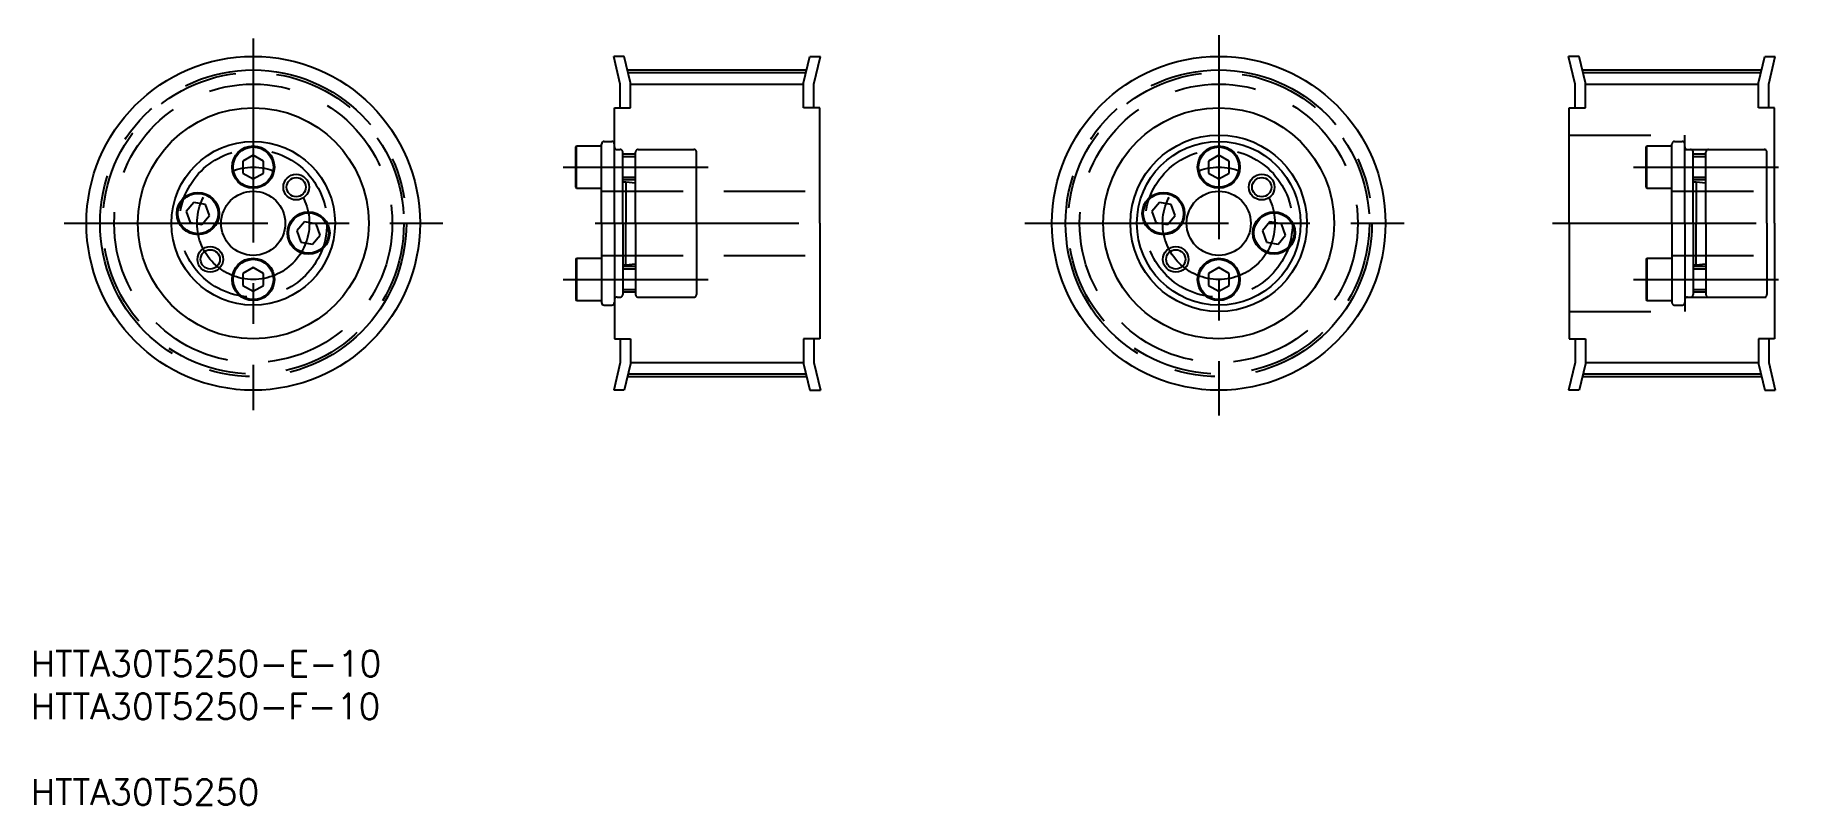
# Model space of a CAD drawing. Extents: x 16 to 290, y 12 to 131.
import ezdxf

# ---------------------------------------------------------------- set-up
doc = ezdxf.new("R2010")
doc.units = 0
doc.header["$PDMODE"] = 1
doc.linetypes.add('CENTER', pattern=[50.8, 31.75, -6.35, 6.35, -6.35])
doc.linetypes.add('DASHED', pattern=[19.05, 12.7, -6.35])
doc.layers.get('0').update_dxf_attribs({"linetype": 'CONTINUOUS'})
doc.layers.add('CENTER', color=1, linetype='CENTER')
doc.styles.add('MISUMI', font='txt.shx')

# ---------------------------------------------------------------- blocks, each defined once
blk = doc.blocks.new('*U5')
at = {"color": 7, "linetype": 'CONTINUOUS', "style": 'MISUMI'}
for s, p in [('HTTA30T5250-E-10', (15.05, 31.56)), ('HTTA30T5250-F-10', (15.05, 24.9)), ('HTTA30T5250', (15.05, 11.56))]:
    blk.add_text(s, height=4, dxfattribs=at).set_placement(p)

msp = doc.modelspace()

# ---------------------------------------------------------------- linework, layer by layer
at = {"color": 7, "linetype": 'CONTINUOUS'}
for p, q in [((107.56, 128.14), (105.92, 128.14)), ((106.93, 123.83), (105.92, 128.14)), ((108.53, 124.02), (107.56, 128.14)), ((135.53, 124.02), (136.5, 128.14)), ((136.5, 128.14), (138.14, 128.14)), ((137.13, 123.83), (138.14, 128.14)), ((256.42, 128.14), (254.78, 128.14)), ((255.79, 123.83), (254.78, 128.14)), ((257.39, 124.02), (256.42, 128.14)), ((284.39, 124.02), (285.36, 128.14)), ((285.36, 128.14), (287, 128.14)), ((285.99, 123.83), (287, 128.14)), ((106.93, 120.14), (106.93, 123.83)), ((108.16, 125.62), (135.91, 125.62)), ((108.53, 120.14), (108.53, 124.02)), ((135.53, 120.14), (135.53, 124.02)), ((137.13, 120.14), (137.13, 123.83)), ((255.79, 120.14), (255.79, 123.83)), ((257.01, 125.62), (284.76, 125.62)), ((257.39, 120.14), (257.39, 124.02)), ((284.39, 120.14), (284.39, 124.02)), ((285.99, 120.14), (285.99, 123.83)), ((106.03, 102.14), (106.03, 120.14)), ((106.03, 120.14), (108.53, 120.14)), ((138.03, 120.14), (135.53, 120.14)), ((138.03, 102.14), (138.03, 120.14)), ((254.89, 102.14), (254.89, 120.14)), ((254.89, 120.14), (257.39, 120.14)), ((286.89, 120.14), (284.39, 120.14)), ((286.89, 102.14), (286.89, 120.14)), ((49.73, 112.74), (48.13, 111.82)), ((51.33, 111.82), (49.73, 112.74)), ((100.03, 114.03), (100.12, 114.19)), ((100.03, 107.76), (100.03, 114.03)), ((100.12, 107.59), (100.12, 114.19)), ((100.12, 114.19), (104.03, 114.19)), ((104.03, 102.14), (104.03, 114.49)), ((104.03, 107.59), (104.03, 114.19)), ((104.03, 108.89), (104.03, 112.89)), ((104.43, 114.89), (105.63, 114.89)), ((106.03, 102.14), (106.03, 114.49)), ((200.24, 112.74), (198.64, 111.82)), ((201.84, 111.82), (200.24, 112.74)), ((48.13, 111.82), (48.13, 109.97)), ((48.13, 109.97), (49.73, 109.05)), ((49.73, 109.05), (51.33, 109.97)), ((51.33, 109.97), (51.33, 111.82)), ((198.64, 111.82), (198.64, 109.97)), ((198.64, 109.97), (200.24, 109.05)), ((200.24, 109.05), (201.84, 109.97)), ((201.84, 109.97), (201.84, 111.82)), ((100.03, 107.76), (100.12, 107.59)), ((100.12, 107.59), (104.03, 107.59)), ((104.03, 108.32), (104.03, 108.32)), ((40.48, 105.4), (39.29, 103.98)), ((42.3, 105.08), (40.48, 105.4)), ((42.93, 103.34), (42.3, 105.08)), ((104.03, 105.23), (104.03, 105.23)), ((190.99, 105.4), (189.8, 103.98)), ((192.81, 105.08), (190.99, 105.4)), ((193.44, 103.34), (192.81, 105.08)), ((39.29, 103.98), (39.92, 102.25)), ((39.92, 102.25), (41.74, 101.93)), ((41.74, 101.93), (42.93, 103.34)), ((57.71, 102.36), (56.53, 100.95)), ((59.53, 102.04), (57.71, 102.36)), ((60.16, 100.3), (59.53, 102.04)), ((104.03, 102.14), (104.03, 89.79)), ((106.03, 102.14), (106.03, 84.14)), ((138.03, 102.14), (138.03, 84.14)), ((189.8, 103.98), (190.43, 102.25)), ((190.43, 102.25), (192.25, 101.93)), ((192.25, 101.93), (193.44, 103.34)), ((208.22, 102.36), (207.04, 100.95)), ((210.04, 102.04), (208.22, 102.36)), ((210.67, 100.3), (210.04, 102.04)), ((254.89, 102.14), (254.89, 84.14)), ((286.89, 102.14), (286.89, 84.14)), ((56.53, 100.95), (57.16, 99.21)), ((57.16, 99.21), (58.98, 98.89)), ((58.98, 98.89), (60.16, 100.3)), ((207.04, 100.95), (207.67, 99.21)), ((207.67, 99.21), (209.49, 98.89)), ((209.49, 98.89), (210.67, 100.3)), ((100.03, 96.53), (100.12, 96.69)), ((100.03, 96.53), (100.03, 90.26)), ((100.12, 96.69), (104.03, 96.69)), ((100.12, 96.69), (100.12, 90.09)), ((104.03, 96.69), (104.03, 90.09)), ((49.73, 95.24), (48.13, 94.32)), ((48.13, 94.32), (48.13, 92.47)), ((51.33, 94.32), (49.73, 95.24)), ((51.33, 92.47), (51.33, 94.32)), ((104.03, 95.39), (104.03, 91.39)), ((200.24, 95.24), (198.64, 94.32)), ((198.64, 94.32), (198.64, 92.47)), ((201.84, 94.32), (200.24, 95.24)), ((201.84, 92.47), (201.84, 94.32)), ((48.13, 92.47), (49.73, 91.55)), ((49.73, 91.55), (51.33, 92.47)), ((198.64, 92.47), (200.24, 91.55)), ((200.24, 91.55), (201.84, 92.47)), ((100.03, 90.26), (100.12, 90.09)), ((100.12, 90.09), (104.03, 90.09)), ((104.43, 89.39), (105.63, 89.39)), ((106.03, 84.14), (108.53, 84.14)), ((106.03, 84.14), (108.53, 84.14)), ((106.93, 84.14), (106.93, 80.45)), ((106.93, 84.14), (106.93, 80.45)), ((108.53, 84.14), (108.53, 80.27)), ((108.53, 84.14), (108.53, 80.27)), ((135.53, 84.14), (135.53, 80.27)), ((138.03, 84.14), (135.53, 84.14)), ((135.53, 84.14), (135.53, 80.27)), ((138.03, 84.14), (135.53, 84.14)), ((137.13, 84.14), (137.13, 80.45)), ((137.13, 84.14), (137.13, 80.45)), ((254.89, 84.14), (257.39, 84.14)), ((254.89, 84.14), (257.39, 84.14)), ((255.79, 84.14), (255.79, 80.45)), ((255.79, 84.14), (255.79, 80.45)), ((257.39, 84.14), (257.39, 80.27)), ((257.39, 84.14), (257.39, 80.27)), ((284.39, 84.14), (284.39, 80.27)), ((286.89, 84.14), (284.39, 84.14)), ((284.39, 84.14), (284.39, 80.27)), ((286.89, 84.14), (284.39, 84.14)), ((285.99, 84.14), (285.99, 80.45)), ((285.99, 84.14), (285.99, 80.45)), ((106.93, 80.45), (105.92, 76.14)), ((106.93, 80.45), (105.92, 76.14)), ((108.53, 80.27), (107.56, 76.14)), ((108.53, 80.27), (107.56, 76.14)), ((108.53, 80.47), (135.53, 80.47)), ((135.53, 80.27), (136.5, 76.14)), ((135.53, 80.27), (136.5, 76.14)), ((137.13, 80.45), (138.14, 76.14)), ((137.13, 80.45), (138.14, 76.14)), ((255.79, 80.45), (254.78, 76.14)), ((255.79, 80.45), (254.78, 76.14)), ((257.39, 80.27), (256.42, 76.14)), ((257.39, 80.27), (256.42, 76.14)), ((257.39, 80.47), (284.39, 80.47)), ((284.39, 80.27), (285.36, 76.14)), ((284.39, 80.27), (285.36, 76.14)), ((285.99, 80.45), (287, 76.14)), ((285.99, 80.45), (287, 76.14)), ((108.16, 78.67), (135.91, 78.67)), ((108.16, 78.67), (135.91, 78.67)), ((257.01, 78.67), (284.76, 78.67)), ((257.01, 78.67), (284.76, 78.67)), ((107.56, 76.14), (105.92, 76.14)), ((107.56, 76.14), (105.92, 76.14)), ((136.5, 76.14), (138.14, 76.14)), ((136.5, 76.14), (138.14, 76.14)), ((256.42, 76.14), (254.78, 76.14)), ((256.42, 76.14), (254.78, 76.14)), ((285.36, 76.14), (287, 76.14)), ((285.36, 76.14), (287, 76.14))]:
    msp.add_line(p, q, dxfattribs=at)
at = {"color": 3, "linetype": 'CONTINUOUS'}
for p, q in [((108.53, 123.82), (135.53, 123.82)), ((257.39, 123.82), (284.39, 123.82)), ((108.53, 80.47), (135.53, 80.47)), ((257.39, 80.47), (284.39, 80.47))]:
    msp.add_line(p, q, dxfattribs=at)
at = {"color": 3, "linetype": 'DASHED'}
for p, q in [((254.89, 115.89), (272.89, 115.89)), ((272.89, 113.64), (272.89, 115.89)), ((106.44, 113.64), (106.93, 113.64)), ((107.33, 102.14), (107.33, 113.24)), ((109.33, 112.89), (107.33, 112.89)), ((109.33, 112.49), (107.33, 112.49)), ((109.33, 102.14), (109.33, 113.24)), ((109.73, 113.64), (118.43, 113.64)), ((118.83, 102.14), (118.83, 113.24)), ((266.89, 114.03), (266.98, 114.19)), ((266.89, 107.76), (266.89, 114.03)), ((266.98, 107.59), (266.98, 114.19)), ((266.98, 114.19), (270.89, 114.19)), ((270.89, 102.14), (270.89, 114.49)), ((270.89, 107.59), (270.89, 114.19)), ((270.89, 108.89), (270.89, 112.89)), ((271.29, 114.89), (272.49, 114.89)), ((272.89, 102.14), (272.89, 114.49)), ((272.89, 113.64), (286.89, 113.64)), ((273.3, 113.64), (273.79, 113.64)), ((274.19, 102.14), (274.19, 113.24)), ((276.19, 112.89), (274.19, 112.89)), ((276.19, 112.49), (274.19, 112.49)), ((276.19, 102.14), (276.19, 113.24)), ((276.59, 113.64), (285.29, 113.64)), ((285.69, 102.14), (285.69, 113.24)), ((104.03, 107.14), (138.03, 107.14)), ((109.33, 109.29), (107.33, 109.29)), ((109.33, 108.89), (107.33, 108.89)), ((107.33, 108.59), (107.83, 108.59)), ((107.83, 108.59), (107.83, 102.14)), ((107.83, 108.59), (109.33, 108.44)), ((266.89, 107.76), (266.98, 107.59)), ((266.98, 107.59), (270.89, 107.59)), ((270.89, 108.32), (270.89, 108.32)), ((270.89, 107.14), (285.69, 107.14)), ((276.19, 109.29), (274.19, 109.29)), ((276.19, 108.89), (274.19, 108.89)), ((274.19, 108.59), (274.69, 108.59)), ((274.69, 108.59), (274.69, 102.14)), ((274.69, 108.59), (276.19, 108.44)), ((270.89, 105.23), (270.89, 105.23)), ((106.03, 102.14), (106.03, 89.79)), ((107.33, 102.14), (107.33, 91.04)), ((107.83, 95.69), (107.83, 102.14)), ((109.33, 102.14), (109.33, 91.04)), ((118.83, 102.14), (118.83, 91.04)), ((270.89, 102.14), (270.89, 89.79)), ((272.89, 102.14), (272.89, 89.79)), ((274.19, 102.14), (274.19, 91.04)), ((274.69, 95.69), (274.69, 102.14)), ((276.19, 102.14), (276.19, 91.04)), ((285.69, 102.14), (285.69, 91.04)), ((104.03, 97.14), (138.03, 97.14)), ((266.89, 96.53), (266.98, 96.69)), ((266.89, 96.53), (266.89, 90.26)), ((266.98, 96.69), (270.89, 96.69)), ((266.98, 96.69), (266.98, 90.09)), ((270.89, 97.14), (285.69, 97.14)), ((270.89, 96.69), (270.89, 90.09)), ((107.33, 95.69), (107.83, 95.69)), ((109.33, 95.39), (107.33, 95.39)), ((109.33, 94.99), (107.33, 94.99)), ((107.83, 95.69), (109.33, 95.84)), ((270.89, 95.39), (270.89, 91.39)), ((274.19, 95.69), (274.69, 95.69)), ((276.19, 95.39), (274.19, 95.39)), ((276.19, 94.99), (274.19, 94.99)), ((274.69, 95.69), (276.19, 95.84)), ((106.44, 90.64), (106.93, 90.64)), ((109.33, 91.79), (107.33, 91.79)), ((109.33, 91.39), (107.33, 91.39)), ((109.73, 90.64), (118.43, 90.64)), ((272.89, 90.64), (272.89, 88.39)), ((272.89, 90.64), (286.89, 90.64)), ((273.3, 90.64), (273.79, 90.64)), ((276.19, 91.79), (274.19, 91.79)), ((276.19, 91.39), (274.19, 91.39)), ((276.59, 90.64), (285.29, 90.64)), ((254.89, 88.39), (272.89, 88.39)), ((266.89, 90.26), (266.98, 90.09)), ((266.98, 90.09), (270.89, 90.09)), ((271.29, 89.39), (272.49, 89.39))]:
    msp.add_line(p, q, dxfattribs=at)
at = {"color": 7, "linetype": 'CONTINUOUS'}
for centre, radius in [((49.73, 102.14), 26), ((200.24, 102.14), 26), ((49.73, 102.14), 18), ((200.24, 102.14), 18), ((200.24, 102.14), 13.75), ((49.73, 102.14), 12.75), ((49.73, 110.89), 3.3), ((49.73, 110.89), 3.14), ((200.24, 102.14), 12.75), ((200.24, 110.89), 3.3), ((200.24, 110.89), 3.14), ((49.73, 102.14), 5), ((56.43, 107.77), 1.5), ((200.24, 102.14), 5), ((206.94, 107.77), 1.5), ((58.35, 100.63), 3.3), ((58.35, 100.63), 3.14), ((208.86, 100.63), 3.3), ((208.86, 100.63), 3.14), ((43.03, 96.52), 1.5), ((49.73, 93.39), 3.3), ((49.73, 93.39), 3.14), ((193.54, 96.52), 1.5), ((200.24, 93.39), 3.3), ((200.24, 93.39), 3.14)]:
    msp.add_circle(centre, radius, dxfattribs=at)
at = {"color": 3, "linetype": 'DASHED'}
for centre, radius in [((49.73, 102.14), 23.48), ((49.73, 102.14), 21.68), ((200.24, 102.14), 23.48), ((200.24, 102.14), 21.68), ((49.73, 102.14), 11.5), ((200.24, 102.14), 11.5)]:
    msp.add_circle(centre, radius, dxfattribs=at)
at = {"color": 3}
for centre in [(56.43, 107.77), (206.94, 107.77), (43.03, 96.52), (193.54, 96.52)]:
    msp.add_circle(centre, 2, dxfattribs=at)
at = {"color": 7}
for centre, radius in [((41.11, 103.66), 3.3), ((191.62, 103.66), 3.3), ((41.11, 103.66), 3.14), ((191.62, 103.66), 3.14)]:
    msp.add_circle(centre, radius, dxfattribs=at)
at = {"color": 7, "linetype": 'CONTINUOUS'}
for centre, start, end in [((104.43, 114.49), 90, 180), ((105.63, 114.49), 0, 90), ((104.43, 89.79), 180, 270), ((105.63, 89.79), 270, 0)]:
    msp.add_arc(centre, 0.4, start, end, dxfattribs=at)
at = {"color": 3, "linetype": 'DASHED'}
for centre, radius, start, end in [((106.44, 114.05), 0.41, 180, 270), ((106.93, 113.24), 0.4, 0, 90), ((109.73, 113.24), 0.4, 90, 180), ((118.43, 113.24), 0.4, 0, 90), ((271.29, 114.49), 0.4, 90, 180), ((272.49, 114.49), 0.4, 0, 90), ((273.3, 114.05), 0.41, 180, 270), ((273.79, 113.24), 0.4, 0, 90), ((276.59, 113.24), 0.4, 90, 180), ((285.29, 113.24), 0.4, 0, 90), ((106.44, 90.23), 0.41, 90, 180), ((106.93, 91.04), 0.4, 270, 0), ((109.73, 91.04), 0.4, 180, 270), ((118.43, 91.04), 0.4, 270, 0), ((273.3, 90.23), 0.41, 90, 180), ((273.79, 91.04), 0.4, 270, 0), ((276.59, 91.04), 0.4, 180, 270), ((285.29, 91.04), 0.4, 270, 0), ((271.29, 89.79), 0.4, 180, 270), ((272.49, 89.79), 0.4, 270, 0)]:
    msp.add_arc(centre, radius, start, end, dxfattribs=at)
at = {"color": 7, "linetype": 'CONTINUOUS'}
for p in [(199.34, 126.85), (197.34, 124.35), (200.64, 121.65), (201.14, 121.65), (200.64, 113.05), (201.14, 113.05), (197.34, 110.35), (199.34, 107.85), (197.34, 106.6)]:
    msp.add_point(p, dxfattribs=at)
at = {"layer": 'CENTER', "color": 1, "linetype": 'CENTER'}
for p, q in [((49.73, 130.91), (49.73, 73.03)), ((200.24, 131.44), (200.24, 72.22)), ((108.06, 126.02), (136, 126.02)), ((256.92, 126.02), (284.86, 126.02)), ((98.03, 110.89), (120.63, 110.89)), ((264.89, 110.89), (287.49, 110.89)), ((20.24, 102.14), (79.28, 102.14)), ((103.03, 102.14), (141.03, 102.14)), ((170.01, 102.14), (229.16, 102.14)), ((252.29, 102.14), (289.89, 102.14)), ((98.03, 93.39), (120.63, 93.39)), ((264.89, 93.39), (287.49, 93.39)), ((108.06, 78.27), (136, 78.27)), ((256.92, 78.27), (284.86, 78.27))]:
    msp.add_line(p, q, dxfattribs=at)
at = {"layer": 'CENTER', "color": 7, "linetype": 'CONTINUOUS'}
for p, q in [((108.06, 78.27), (136, 78.27)), ((256.92, 78.27), (284.86, 78.27))]:
    msp.add_line(p, q, dxfattribs=at)
at = {"layer": 'CENTER', "color": 1, "linetype": 'CENTER'}
for centre, radius in [((49.73, 102.14), 23.88), ((200.24, 102.14), 23.88), ((49.73, 102.14), 8.75), ((200.24, 102.14), 8.75)]:
    msp.add_circle(centre, radius, dxfattribs=at)

# ---------------------------------------------------------------- block references
at = {"color": 7, "linetype": 'CONTINUOUS'}
msp.add_blockref('*U5', (0, 0), dxfattribs=at)

doc.saveas('drawing.dxf')
